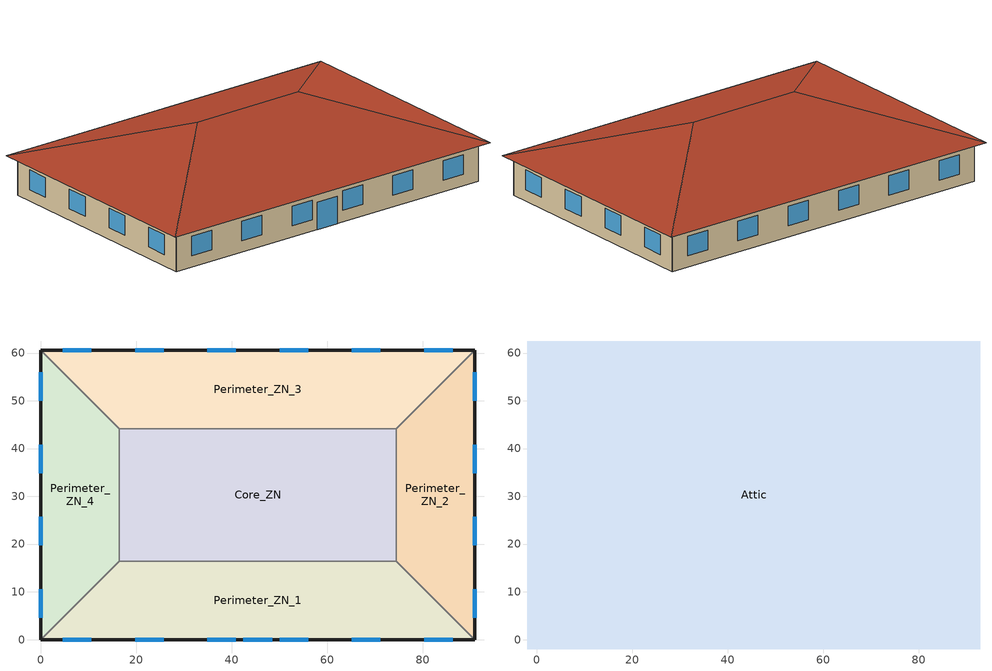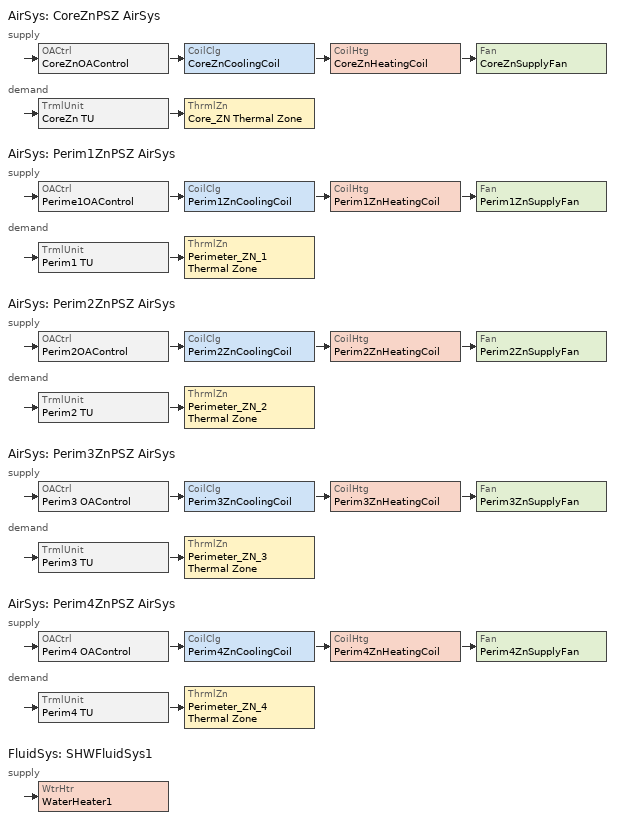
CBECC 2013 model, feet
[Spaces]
Perimeter_ZN_1
 floor ground (Base_CZ12-SlabOnOrBelowGradeF073): 74.44,16.4 90.85,0 0,0 16.4,16.4 z0
 wall outside (Base_CZ12-NonresMetalFrameWallU062): 0,0 90.85,0 z0:10.01
 wall to Perimeter_ZN_2 (NACM_Interior Wall): 90.85,0 74.44,16.4 z0:10.01
 wall to Core_ZN (NACM_Interior Wall): 74.44,16.4 16.4,16.4 z0:10.01
 wall to Perimeter_ZN_4 (NACM_Interior Wall): 16.4,16.4 0,0 z0:10.01
 window (FixedWindowU-1.031): 4.56,0 10.56,0 / 65.12,0 71.13,0 / 50,0 56,0 / 80.28,0 86.29,0 / 19.72,0 25.72,0 / 34.84,0 40.85,0 z2.95:7.95; 42.42,0 48.43,0 z0:7
Perimeter_ZN_2
 floor ground (Base_CZ12-SlabOnOrBelowGradeF073): 90.85,60.56 90.85,0 74.44,16.4 74.44,44.16 z0
 wall outside (Base_CZ12-NonresMetalFrameWallU062): 90.85,0 90.85,60.56 z0:10.01
 wall to Perimeter_ZN_3 (NACM_Interior Wall): 90.85,60.56 74.44,44.16 z0:10.01
 wall to Core_ZN (NACM_Interior Wall): 74.44,44.16 74.44,16.4 z0:10.01
 window (FixedWindowU-1.031): 90.85,34.84 90.85,40.85 / 90.85,50 90.85,56 / 90.85,19.72 90.85,25.72 / 90.85,4.56 90.85,10.56 z2.95:7.95
Core_ZN
 floor ground (Base_CZ12-SlabOnOrBelowGradeF073): 74.44,44.16 74.44,16.4 16.4,16.4 16.4,44.16 z0
 wall to Perimeter_ZN_3 (NACM_Interior Wall): 74.44,44.16 16.4,44.16 z0:10.01
 wall to Perimeter_ZN_4 (NACM_Interior Wall): 16.4,44.16 16.4,16.4 z0:10.01
Perimeter_ZN_3
 floor ground (Base_CZ12-SlabOnOrBelowGradeF073): 90.85,60.56 74.44,44.16 16.4,44.16 0,60.56 z0
 wall outside (Base_CZ12-NonresMetalFrameWallU062): 90.85,60.56 0,60.56 z0:10.01
 wall to Perimeter_ZN_4 (NACM_Interior Wall): 0,60.56 16.4,44.16 z0:10.01
 window (FixedWindowU-1.031): 25.72,60.56 19.72,60.56 / 71.13,60.56 65.12,60.56 / 86.29,60.56 80.28,60.56 / 10.56,60.56 4.56,60.56 / 56,60.56 50,60.56 / 40.85,60.56 34.84,60.56 z2.95:7.95
Perimeter_ZN_4
 floor ground (Base_CZ12-SlabOnOrBelowGradeF073): 0,60.56 16.4,44.16 16.4,16.4 0,0 z0
 wall outside (Base_CZ12-NonresMetalFrameWallU062): 0,60.56 0,0 z0:10.01
 window (FixedWindowU-1.031): 0,56 0,50 / 0,40.85 0,34.84 / 0,10.56 0,4.56 / 0,25.72 0,19.72 z2.95:7.95
Attic
 floor outside (Base_CZ12-NonresOtherFloorU071): 92.81,62.53 90.85,60.56 0,60.56 -1.97,62.53 z10.01; 92.81,62.53 92.81,-1.97 90.85,0 90.85,60.56 z10.01; -1.97,62.53 0,60.56 0,0 -1.97,-1.97 z10.01; 90.85,0 92.81,-1.97 -1.97,-1.97 0,0 z10.01
 floor to Core_ZN (NACM_Drop Ceiling): 74.44,44.16 74.44,16.4 16.4,16.4 16.4,44.16 z10.01
 floor to Perimeter_ZN_2 (NACM_Drop Ceiling): 90.85,60.56 90.85,0 74.44,16.4 74.44,44.16 z10.01
 floor to Perimeter_ZN_4 (NACM_Drop Ceiling): 0,60.56 16.4,44.16 16.4,16.4 0,0 z10.01
 floor to Perimeter_ZN_1 (NACM_Drop Ceiling): 74.44,16.4 90.85,0 0,0 16.4,16.4 z10.01
 floor to Perimeter_ZN_3 (NACM_Drop Ceiling): 90.85,60.56 74.44,44.16 16.4,44.16 0,60.56 z10.01
 roof outside (Base_CZ12-SteepNonresWoodFramingAndOtherRoofU039): 60.56,30.28,20.77 92.81,62.53,10.01 -1.97,62.53,10.01 30.28,30.28,20.77; 30.28,30.28,20.77 -1.97,62.53,10.01 -1.97,-1.97,10.01; 60.56,30.28,20.77 92.81,-1.97,10.01 92.81,62.53,10.01; 30.28,30.28,20.77 -1.97,-1.97,10.01 92.81,-1.97,10.01 60.56,30.28,20.77
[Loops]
AirSys 'CoreZnPSZ AirSys'
 supply: OACtrl 'CoreZnOAControl' > CoilClg 'CoreZnCoolingCoil' > CoilHtg 'CoreZnHeatingCoil' > Fan 'CoreZnSupplyFan'
 demand: TrmlUnit 'CoreZn TU' > ThrmlZn 'Core_ZN Thermal Zone'
AirSys 'Perim1ZnPSZ AirSys'
 supply: OACtrl 'Perime1OAControl' > CoilClg 'Perim1ZnCoolingCoil' > CoilHtg 'Perim1ZnHeatingCoil' > Fan 'Perim1ZnSupplyFan'
 demand: TrmlUnit 'Perim1 TU' > ThrmlZn 'Perimeter_ZN_1 Thermal Zone'
AirSys 'Perim2ZnPSZ AirSys'
 supply: OACtrl 'Perim2OAControl' > CoilClg 'Perim2ZnCoolingCoil' > CoilHtg 'Perim2ZnHeatingCoil' > Fan 'Perim2ZnSupplyFan'
 demand: TrmlUnit 'Perim2 TU' > ThrmlZn 'Perimeter_ZN_2 Thermal Zone'
AirSys 'Perim3ZnPSZ AirSys'
 supply: OACtrl 'Perim3 OAControl' > CoilClg 'Perim3ZnCoolingCoil' > CoilHtg 'Perim3ZnHeatingCoil' > Fan 'Perim3ZnSupplyFan'
 demand: TrmlUnit 'Perim3 TU' > ThrmlZn 'Perimeter_ZN_3 Thermal Zone'
AirSys 'Perim4ZnPSZ AirSys'
 supply: OACtrl 'Perim4 OAControl' > CoilClg 'Perim4ZnCoolingCoil' > CoilHtg 'Perim4ZnHeatingCoil' > Fan 'Perim4ZnSupplyFan'
 demand: TrmlUnit 'Perim4 TU' > ThrmlZn 'Perimeter_ZN_4 Thermal Zone'
FluidSys 'SHWFluidSys1'
 supply: WtrHtr 'WaterHeater1'
[Proj]
020015-ModifiedFen1.031-OffSml: ZipCode=92234; CompType=NewComplete
[Bldg]
Small Office: FuncClassMthd=AreaCategoryMethod; TotStoryCnt=1; AboveGrdStoryCnt=1
[ConsAssm]
Base_CZ12-SlabOnOrBelowGradeF073: CompatibleSurfType=UndergroundFloor; SlabType=UnheatedSlabOnGrade; MatRef[1]=Concrete - 140 lb/ft3 - 6 in.
Base_CZ12-NonresMetalFrameWallU062: CompatibleSurfType=ExteriorWall; MatRef[1]=Stucco - 7/8 in.; MatRef[2]=Compliance Insulation R13.99; MatRef[3]=Air - Metal Wall Framing - 16 or 24 in. OC; MatRef[4]=Gypsum Board - 1/2 in.
NACM_Interior Wall: CompatibleSurfType=InteriorWall; MatRef[1]=Gypsum Board - 5/8 in.; MatRef[2]=Air - Metal Wall Framing - 16 or 24 in. OC; MatRef[3]=Gypsum Board - 5/8 in.
Base_CZ12-SteepNonresWoodFramingAndOtherRoofU039: CompatibleSurfType=Roof; MatRef[1]=Metal Standing Seam - 1/16 in.; MatRef[2]=Compliance Insulation R24.86; CRRCInitialRefl=0.2; CRRCAgedRefl=0.2; CRRCInitialEmit=0.85; CRRCAgedEmit=0.85; CRRCProdID=XXXX-XXXX
Base_CZ12-NonresOtherFloorU071: CompatibleSurfType=ExteriorFloor; MatRef[1]=Compliance Insulation R9.83; MatRef[2]=Plywood - 5/8 in.; MatRef[3]=Carpet - 3/4 in.
NACM_Drop Ceiling: CompatibleSurfType=InteriorFloor; MatRef[1]=Acoustic Tile - 3/4 in.
[Mat]
Name | CodeCat | CodeItem
Concrete - 140 lb/ft3 - 6 in. | Concrete | Concrete - 140 lb/ft3 - 6 in.
Stucco - 7/8 in. | Plastering Materials | Stucco - 7/8 in.
Compliance Insulation R13.99 | Insulation Board | Compliance Insulation R13.99
Air - Metal Wall Framing - 16 or 24 in. OC | Air | Air - Metal Wall Framing - 16 or 24 in. OC
Gypsum Board - 1/2 in. | Bldg Board and Siding | Gypsum Board - 1/2 in.
Gypsum Board - 5/8 in. | Bldg Board and Siding | Gypsum Board - 5/8 in.
Metal Standing Seam - 1/16 in. | Roofing | Metal Standing Seam - 1/16 in.
Compliance Insulation R24.86 | Insulation Board | Compliance Insulation R24.86
Compliance Insulation R9.83 | Insulation Board | Compliance Insulation R9.83
Plywood - 5/8 in. | Bldg Board and Siding | Plywood - 5/8 in.
Carpet - 3/4 in. | Finish Materials | Carpet - 3/4 in.
Acoustic Tile - 3/4 in. | Finish Materials | Acoustic Tile - 3/4 in.
[FenCons]
FixedWindowU-1.031: FenType=VerticalFenestration; FenProdType=FixedWindow; AssmContext=Manufactured; CertificationMthd=NFRCRated; SHGC=0.25; UFactor=1.031; VT=0.42
[Story]
Building Story 1
[Spc] Story=Building Story 1
Name | ThrmlZnRef | Vol | SpcFuncDefaultsRef | SpcFunc | PriSide100PctControlled | SecSide100PctControlled | SHWFluidSegRef | CommRfrgEPD | CondgType
Perimeter_ZN_1 | Perimeter_ZN_1 Thermal Zone | 12219.7 | Office Defaults | Office (Greater than 250 square feet in floor area) | 1 | 1 | SHWSupply1
Perimeter_ZN_2 | Perimeter_ZN_2 Thermal Zone | 7248.87 | Office Defaults | Office (Greater than 250 square feet in floor area) | 1 | 1 | SHWSupply1
Perimeter_ZN_3 | Perimeter_ZN_3 Thermal Zone | 12219.7 | Office Defaults | Office (Greater than 250 square feet in floor area) | 1 | 1 | SHWSupply1
Perimeter_ZN_4 | Perimeter_ZN_4 Thermal Zone | 7248.87 | Office Defaults | Office (Greater than 250 square feet in floor area) | 1 | 1 | SHWSupply1
Core_ZN | Core_ZN Thermal Zone | 16119.6 | Office Defaults | Office (Greater than 250 square feet in floor area) |  |  | SHWSupply1 | 0
Attic | Attic Thermal Zone | 28195.7 |  | Unoccupied-Exclude from Gross Floor Area |  | 0 |  |  | IndirectlyConditioned
[ThrmlZn]
Name | Type | PriAirCondgSysRef | ClgTstatSchRef | HtgTstatSchRef
Attic Thermal Zone | Unconditioned
Core_ZN Thermal Zone | Conditioned | CoreZnPSZ AirSys | Office ClgSetPt | Office HtgSetPt
Perimeter_ZN_1 Thermal Zone | Conditioned | Perim1ZnPSZ AirSys | Office ClgSetPt | Office HtgSetPt
Perimeter_ZN_2 Thermal Zone | Conditioned | Perim2ZnPSZ AirSys | Office ClgSetPt | Office HtgSetPt
Perimeter_ZN_3 Thermal Zone | Conditioned | Perim3ZnPSZ AirSys | Office ClgSetPt | Office HtgSetPt
Perimeter_ZN_4 Thermal Zone | Conditioned | Perim4ZnPSZ AirSys | Office ClgSetPt | Office HtgSetPt
[AirSys] Type=SZAC; DuctIns=8
Name | CtrlZnRef
CoreZnPSZ AirSys | Core_ZN Thermal Zone
Perim1ZnPSZ AirSys | Perimeter_ZN_1 Thermal Zone
Perim2ZnPSZ AirSys | Perimeter_ZN_2 Thermal Zone
Perim3ZnPSZ AirSys | Perimeter_ZN_3 Thermal Zone
Perim4ZnPSZ AirSys | Perimeter_ZN_4 Thermal Zone
[AirSeg]
Name | Sys | Type
CoreZnSysSupply AirSeg | CoreZnPSZ AirSys | Supply
CoreZnSysReturnAirSeg | CoreZnPSZ AirSys | Return
Perim1ZnSysSupply AirSeg | Perim1ZnPSZ AirSys | Supply
Perim1ZnSysReturn AirSeg | Perim1ZnPSZ AirSys | Return
Perim2ZnSysSupply AirSeg | Perim2ZnPSZ AirSys | Supply
Perim2ZnSysReturnAirSeg | Perim2ZnPSZ AirSys | Return
Perim3ZnSysSupply AirSeg | Perim3ZnPSZ AirSys | Supply
Perim3ZnSysReturn AirSeg | Perim3ZnPSZ AirSys | Return
Perim4ZnSysSupplyAirSeg | Perim4ZnPSZ AirSys | Supply
Perim4ZnSysReturnAirSeg | Perim4ZnPSZ AirSys | Return
[CoilClg] Type=DirectExpansion; FuelSrc=Electric; DXSEER=13; CndsrType=Air
Name | Sys | CapTotNetRtd
CoreZnCoolingCoil | CoreZnPSZ AirSys | 32189.2
Perim1ZnCoolingCoil | Perim1ZnPSZ AirSys | 31251.8
Perim2ZnCoolingCoil | Perim2ZnPSZ AirSys | 18693.4
Perim3ZnCoolingCoil | Perim3ZnPSZ AirSys | 32254.8
Perim4ZnCoolingCoil | Perim4ZnPSZ AirSys | 22907.1
[CoilHtg] Type=Furnace; FuelSrc=Gas; FurnAFUE=0.78
Name | Sys | CapTotGrossRtd
CoreZnHeatingCoil | CoreZnPSZ AirSys | 47311.8
Perim1ZnHeatingCoil | Perim1ZnPSZ AirSys | 43517
Perim2ZnHeatingCoil | Perim2ZnPSZ AirSys | 25469.4
Perim3ZnHeatingCoil | Perim3ZnPSZ AirSys | 38384.7
Perim4ZnHeatingCoil | Perim4ZnPSZ AirSys | 28176.2
[Fan] CtrlMthd=ConstantVolume; ModelingMthd=StaticPressure; FlowEff=0.5; TotStaticPress=2.5; MtrEff=0.855
Name | Sys | FlowCap | MtrHP
CoreZnSupplyFan | CoreZnPSZ AirSys | 1157.9 | 1
Perim1ZnSupplyFan | Perim1ZnPSZ AirSys | 1124.17 | 1
Perim2ZnSupplyFan | Perim2ZnPSZ AirSys | 659.587 | 0.75
Perim3ZnSupplyFan | Perim3ZnPSZ AirSys | 955.803 | 1
Perim4ZnSupplyFan | Perim4ZnPSZ AirSys | 749.151 | 0.75
[TrmlUnit] Type=Uncontrolled
Name | Sys | ZnServedRef | PriAirSegRef
CoreZn TU | CoreZnPSZ AirSys | Core_ZN Thermal Zone | CoreZnSysSupply AirSeg
Perim1 TU | Perim1ZnPSZ AirSys | Perimeter_ZN_1 Thermal Zone | Perim1ZnSysSupply AirSeg
Perim2 TU | Perim2ZnPSZ AirSys | Perimeter_ZN_2 Thermal Zone | Perim2ZnSysSupply AirSeg
Perim3 TU | Perim3ZnPSZ AirSys | Perimeter_ZN_3 Thermal Zone | Perim3ZnSysSupply AirSeg
Perim4 TU | Perim4ZnPSZ AirSys | Perimeter_ZN_4 Thermal Zone | Perim4ZnSysSupplyAirSeg
[OACtrl]
Name | Sys | AirSegSupRef | AirSegRetRef
CoreZnOAControl | CoreZnPSZ AirSys | CoreZnSysSupply AirSeg | CoreZnSysReturnAirSeg
Perime1OAControl | Perim1ZnPSZ AirSys | Perim1ZnSysSupply AirSeg | Perim1ZnSysReturn AirSeg
Perim2OAControl | Perim2ZnPSZ AirSys | Perim2ZnSysSupply AirSeg | Perim2ZnSysReturnAirSeg
Perim3 OAControl | Perim3ZnPSZ AirSys | Perim3ZnSysSupply AirSeg | Perim3ZnSysReturn AirSeg
Perim4 OAControl | Perim4ZnPSZ AirSys | Perim4ZnSysSupplyAirSeg | Perim4ZnSysReturnAirSeg
[FluidSys]
SHWFluidSys1: Type=ServiceHotWater
[FluidSeg] Sys=SHWFluidSys1
Name | Type | Src
SHWSupply1 | PrimarySupply
SHWMakeup1 | MakeupFluid | MunicipalWater
[WtrHtr]
WaterHeater1: Sys=SHWFluidSys1; FluidSegOutRef=SHWSupply1; FluidSegMakeupRef=SHWMakeup1; StorCap=2; EF=0.672; RE=0.78; TankOffCycleLossCoef=10; CapRtd=2559; PilotEnergy=750
[SpcFuncDefaults]
Office Defaults: SpcFunc=Office (Greater than 250 square feet in floor area); OccSchRef=Office Occupancy; IntLtgRegSchRef=Office Lights; RecptSchRef=Office Receptacle; ProcElecSchRef=Office Receptacle; CommRfrgEqpSchRef=Office Receptacle; ElevSchRef=Office Elevator; ProcGasSchRef=Office Receptacle; HotWtrHtgSchRef=Office ServiceHotWater
[Sch]
Name | Type | EndMonth[1] | EndDay[1] | SchWeekRef[1]
Office Occupancy | Fraction | 12 | 31 | OfficeOccupancyWk
Office Receptacle | Fraction | 12 | 31 | OfficeReceptacleWk
Office ServiceHotWater | Fraction | 12 | 31 | OfficeServiceHotWaterWk
Office Elevator | Fraction |  |  | OfficeElevatorWk
Office Lights | Fraction | 12 | 31 | OfficeLightsWk
Office ClgSetPt | Temperature | 12 | 31 | OfficeClgSetPtWk
Office HtgSetPt | Temperature | 12 | 31 | OfficeHtgSetPtWk
[SchWeek]
Name | Type | SchDaySunRef | SchDayMonRef | SchDayTueRef | SchDayWedRef | SchDayThuRef | SchDayFriRef | SchDaySatRef | SchDayHolRef | SchDayClgDDRef | SchDayHtgDDRef | SchDayWDRef
OfficeOccupancyWk | Fraction | OfficeOccupancySun | OfficeOccupancyWD | OfficeOccupancyWD | OfficeOccupancyWD | OfficeOccupancyWD | OfficeOccupancyWD | OfficeOccupancySat | OfficeOccupancySun | OnDay | OffDay
OfficeReceptacleWk | Fraction | OfficeReceptacleSun | OfficeReceptacleWD | OfficeReceptacleWD | OfficeReceptacleWD | OfficeReceptacleWD | OfficeReceptacleWD | OfficeReceptacleSat | OfficeReceptacleSun | OnDay | OffDay
OfficeServiceHotWaterWk | Fraction | OfficeServiceHotWaterSun | OfficeServiceHotWaterWD | OfficeServiceHotWaterWD | OfficeServiceHotWaterWD | OfficeServiceHotWaterWD | OfficeServiceHotWaterWD | OfficeServiceHotWaterSat | OfficeServiceHotWaterSun | OnDay | OffDay
OfficeElevatorWk | Fraction | OfficeElevatorSun |  |  |  |  |  | OfficeElevatorSat |  |  |  | OfficeElevatorWD
OfficeLightsWk | Fraction | OfficeLightsSun | OfficeLightsWD | OfficeLightsWD | OfficeLightsWD | OfficeLightsWD | OfficeLightsWD | OfficeLightsSat | OfficeLightsSun | OnDay | OffDay
OfficeClgSetPtWk | Temperature | OfficeClgSetPtSun | OfficeClgSetPtWD | OfficeClgSetPtWD | OfficeClgSetPtWD | OfficeClgSetPtWD | OfficeClgSetPtWD | OfficeClgSetPtSat | OfficeClgSetPtSun | OfficeClgSetPtWD | OfficeClgSetPtWD
OfficeHtgSetPtWk | Temperature | OfficeHtgSetPtSun | OfficeHtgSetPtWD | OfficeHtgSetPtWD | OfficeHtgSetPtWD | OfficeHtgSetPtWD | OfficeHtgSetPtWD | OfficeHtgSetPtSat | OfficeHtgSetPtSun | OfficeHtgSetPtWD | OfficeHtgSetPtWD
[SchDay]
Name | Type | Hr
OfficeOccupancySun | Fraction | ( 0, 0, 0, 0, 0, 0, 0.05, 0.05, 0.05, 0.05, 0.05, 0.05, 0.05, 0.05, 0.05, 0.05, 0.05, 0.05, 0, 0, 0, 0, 0, 0 )
OfficeOccupancyWD | Fraction | ( 0, 0, 0, 0, 0, 0, 0.1, 0.2, 0.95, 0.95, 0.95, 0.95, 0.5, 0.95, 0.95, 0.95, 0.95, 0.3, 0.1, 0.1, 0.1, 0.1, 0.05, 0.05 )
OfficeOccupancySat | Fraction | ( 0, 0, 0, 0, 0, 0, 0.1, 0.1, 0.3, 0.3, 0.3, 0.3, 0.1, 0.1, 0.1, 0.1, 0.1, 0.05, 0.05, 0, 0, 0, 0, 0 )
OfficeReceptacleSun; OfficeLightsSun | Fraction | ( 0.05, 0.05, 0.05, 0.05, 0.05, 0.05, 0.05, 0.05, 0.05, 0.05, 0.05, 0.05, 0.05, 0.05, 0.05, 0.05, 0.05, 0.05, 0.05, 0.05, 0.05, 0.05, 0.05, 0.05 )
OfficeReceptacleWD | Fraction | ( 0.05, 0.05, 0.05, 0.05, 0.05, 0.1, 0.1, 0.3, 0.9, 0.9, 0.9, 0.9, 0.9, 0.9, 0.9, 0.9, 0.9, 0.5, 0.3, 0.3, 0.2, 0.2, 0.1, 0.05 )
OfficeReceptacleSat; OfficeLightsSat | Fraction | ( 0.05, 0.05, 0.05, 0.05, 0.05, 0.05, 0.1, 0.1, 0.3, 0.3, 0.3, 0.3, 0.15, 0.15, 0.15, 0.15, 0.15, 0.05, 0.05, 0.05, 0.05, 0.05, 0.05, 0.05 )
OfficeServiceHotWaterSun | Fraction | ( 0.04, 0.04, 0.04, 0.04, 0.04, 0.07, 0.04, 0.04, 0.04, 0.04, 0.04, 0.06, 0.06, 0.09, 0.06, 0.04, 0.04, 0.04, 0.04, 0.04, 0.04, 0.07, 0.04, 0.04 )
OfficeServiceHotWaterWD | Fraction | ( 0.05, 0.05, 0.05, 0.05, 0.05, 0.08, 0.07, 0.19, 0.35, 0.38, 0.39, 0.47, 0.57, 0.54, 0.34, 0.33, 0.44, 0.26, 0.21, 0.15, 0.17, 0.08, 0.05, 0.05 )
OfficeServiceHotWaterSat | Fraction | ( 0.05, 0.05, 0.05, 0.05, 0.05, 0.08, 0.07, 0.11, 0.15, 0.21, 0.19, 0.23, 0.2, 0.19, 0.15, 0.12, 0.14, 0.07, 0.07, 0.07, 0.07, 0.09, 0.05, 0.05 )
OfficeElevatorWD | Fraction | ( 0, 0, 0, 0, 0, 0, 0, 0.35, 0.69, 0.43, 0.37, 0.43, 0.58, 0.48, 0.37, 0.37, 0.46, 0.62, 0.2, 0.12, 0.04, 0.04, 0, 0 )
OfficeElevatorSat | Fraction | ( 0, 0, 0, 0, 0, 0, 0, 0.16, 0.14, 0.21, 0.18, 0.25, 0.21, 0.13, 0.08, 0.04, 0.05, 0.06, 0, 0, 0, 0, 0, 0 )
OfficeElevatorSun; OffDay | Fraction | ( 0, 0, 0, 0, 0, 0, 0, 0, 0, 0, 0, 0, 0, 0, 0, 0, 0, 0, 0, 0, 0, 0, 0, 0 )
OfficeLightsWD | Fraction | ( 0.05, 0.05, 0.05, 0.05, 0.05, 0.1, 0.1, 0.3, 0.65, 0.65, 0.65, 0.65, 0.65, 0.65, 0.65, 0.65, 0.65, 0.35, 0.3, 0.3, 0.2, 0.2, 0.1, 0.05 )
OnDay | Fraction | ( 1, 1, 1, 1, 1, 1, 1, 1, 1, 1, 1, 1, 1, 1, 1, 1, 1, 1, 1, 1, 1, 1, 1, 1 )
OfficeClgSetPtSun | Temperature | ( 85, 85, 85, 85, 85, 85, 85, 85, 85, 85, 85, 85, 85, 85, 85, 85, 85, 85, 85, 85, 85, 85, 85, 85 )
OfficeClgSetPtWD | Temperature | ( 85, 85, 85, 85, 85, 75, 75, 75, 75, 75, 75, 75, 75, 75, 75, 75, 75, 75, 75, 75, 75, 75, 75, 75 )
OfficeClgSetPtSat | Temperature | ( 85, 85, 85, 85, 85, 75, 75, 75, 75, 75, 75, 75, 75, 75, 75, 75, 75, 75, 75, 85, 85, 85, 85, 85 )
OfficeHtgSetPtSun | Temperature | ( 60, 60, 60, 60, 60, 60, 60, 60, 60, 60, 60, 60, 60, 60, 60, 60, 60, 60, 60, 60, 60, 60, 60, 60 )
OfficeHtgSetPtWD | Temperature | ( 60, 60, 60, 60, 60, 70, 70, 70, 70, 70, 70, 70, 70, 70, 70, 70, 70, 70, 70, 70, 70, 70, 70, 70 )
OfficeHtgSetPtSat | Temperature | ( 60, 60, 60, 60, 60, 70, 70, 70, 70, 70, 70, 70, 70, 70, 70, 70, 70, 70, 70, 60, 60, 60, 60, 60 )
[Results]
End Use | Proposed Design Site (MWh) | Proposed Design Site (MBtu) | Proposed Design TDV (kBtu/ft²-yr) | Standard Design Site (MWh) | Standard Design Site (MBtu) | Standard Design TDV (kBtu/ft²-yr) | Compliance TDV Margin (kBtu/ft²-yr)
Space Heating | -- | 49.7 | 17.2 | -- | 51.1 | 17.7 | 0.5
Space Cooling | 10.6 | -- | 74.3 | 10.8 | -- | 75.4 | 1.1
Indoor Fans | 20.2 | -- | 83.0 | 22.3 | -- | 91.4 | 8.4
Heat Rejection | -- | -- | -- | -- | -- | -- | --
Pumps & Misc. | -- | -- | -- | -- | -- | -- | --
Domestic Hot Water | -- | 21.8 | 6.5 | -- | 16.6 | 5.0 | -1.5
Indoor Lighting | 6.9 | -- | 31.3 | 6.9 | -- | 31.1 | -0.2
COMPLIANCE TOTAL | 37.7 | 71.5 | 212.3 | 40.0 | 67.7 | 220.6 | 8.3
Receptacle | 23.6 | -- | 111.2 | 23.6 | -- | 111.2 | 
Process | -- | -- | -- | -- | -- | -- | 
Other Ltg | -- | -- | -- | -- | -- | -- | 
TOTAL | 61.3 | 71.5 | 323.5 | 63.6 | 67.7 | 331.8 | 
PASS
